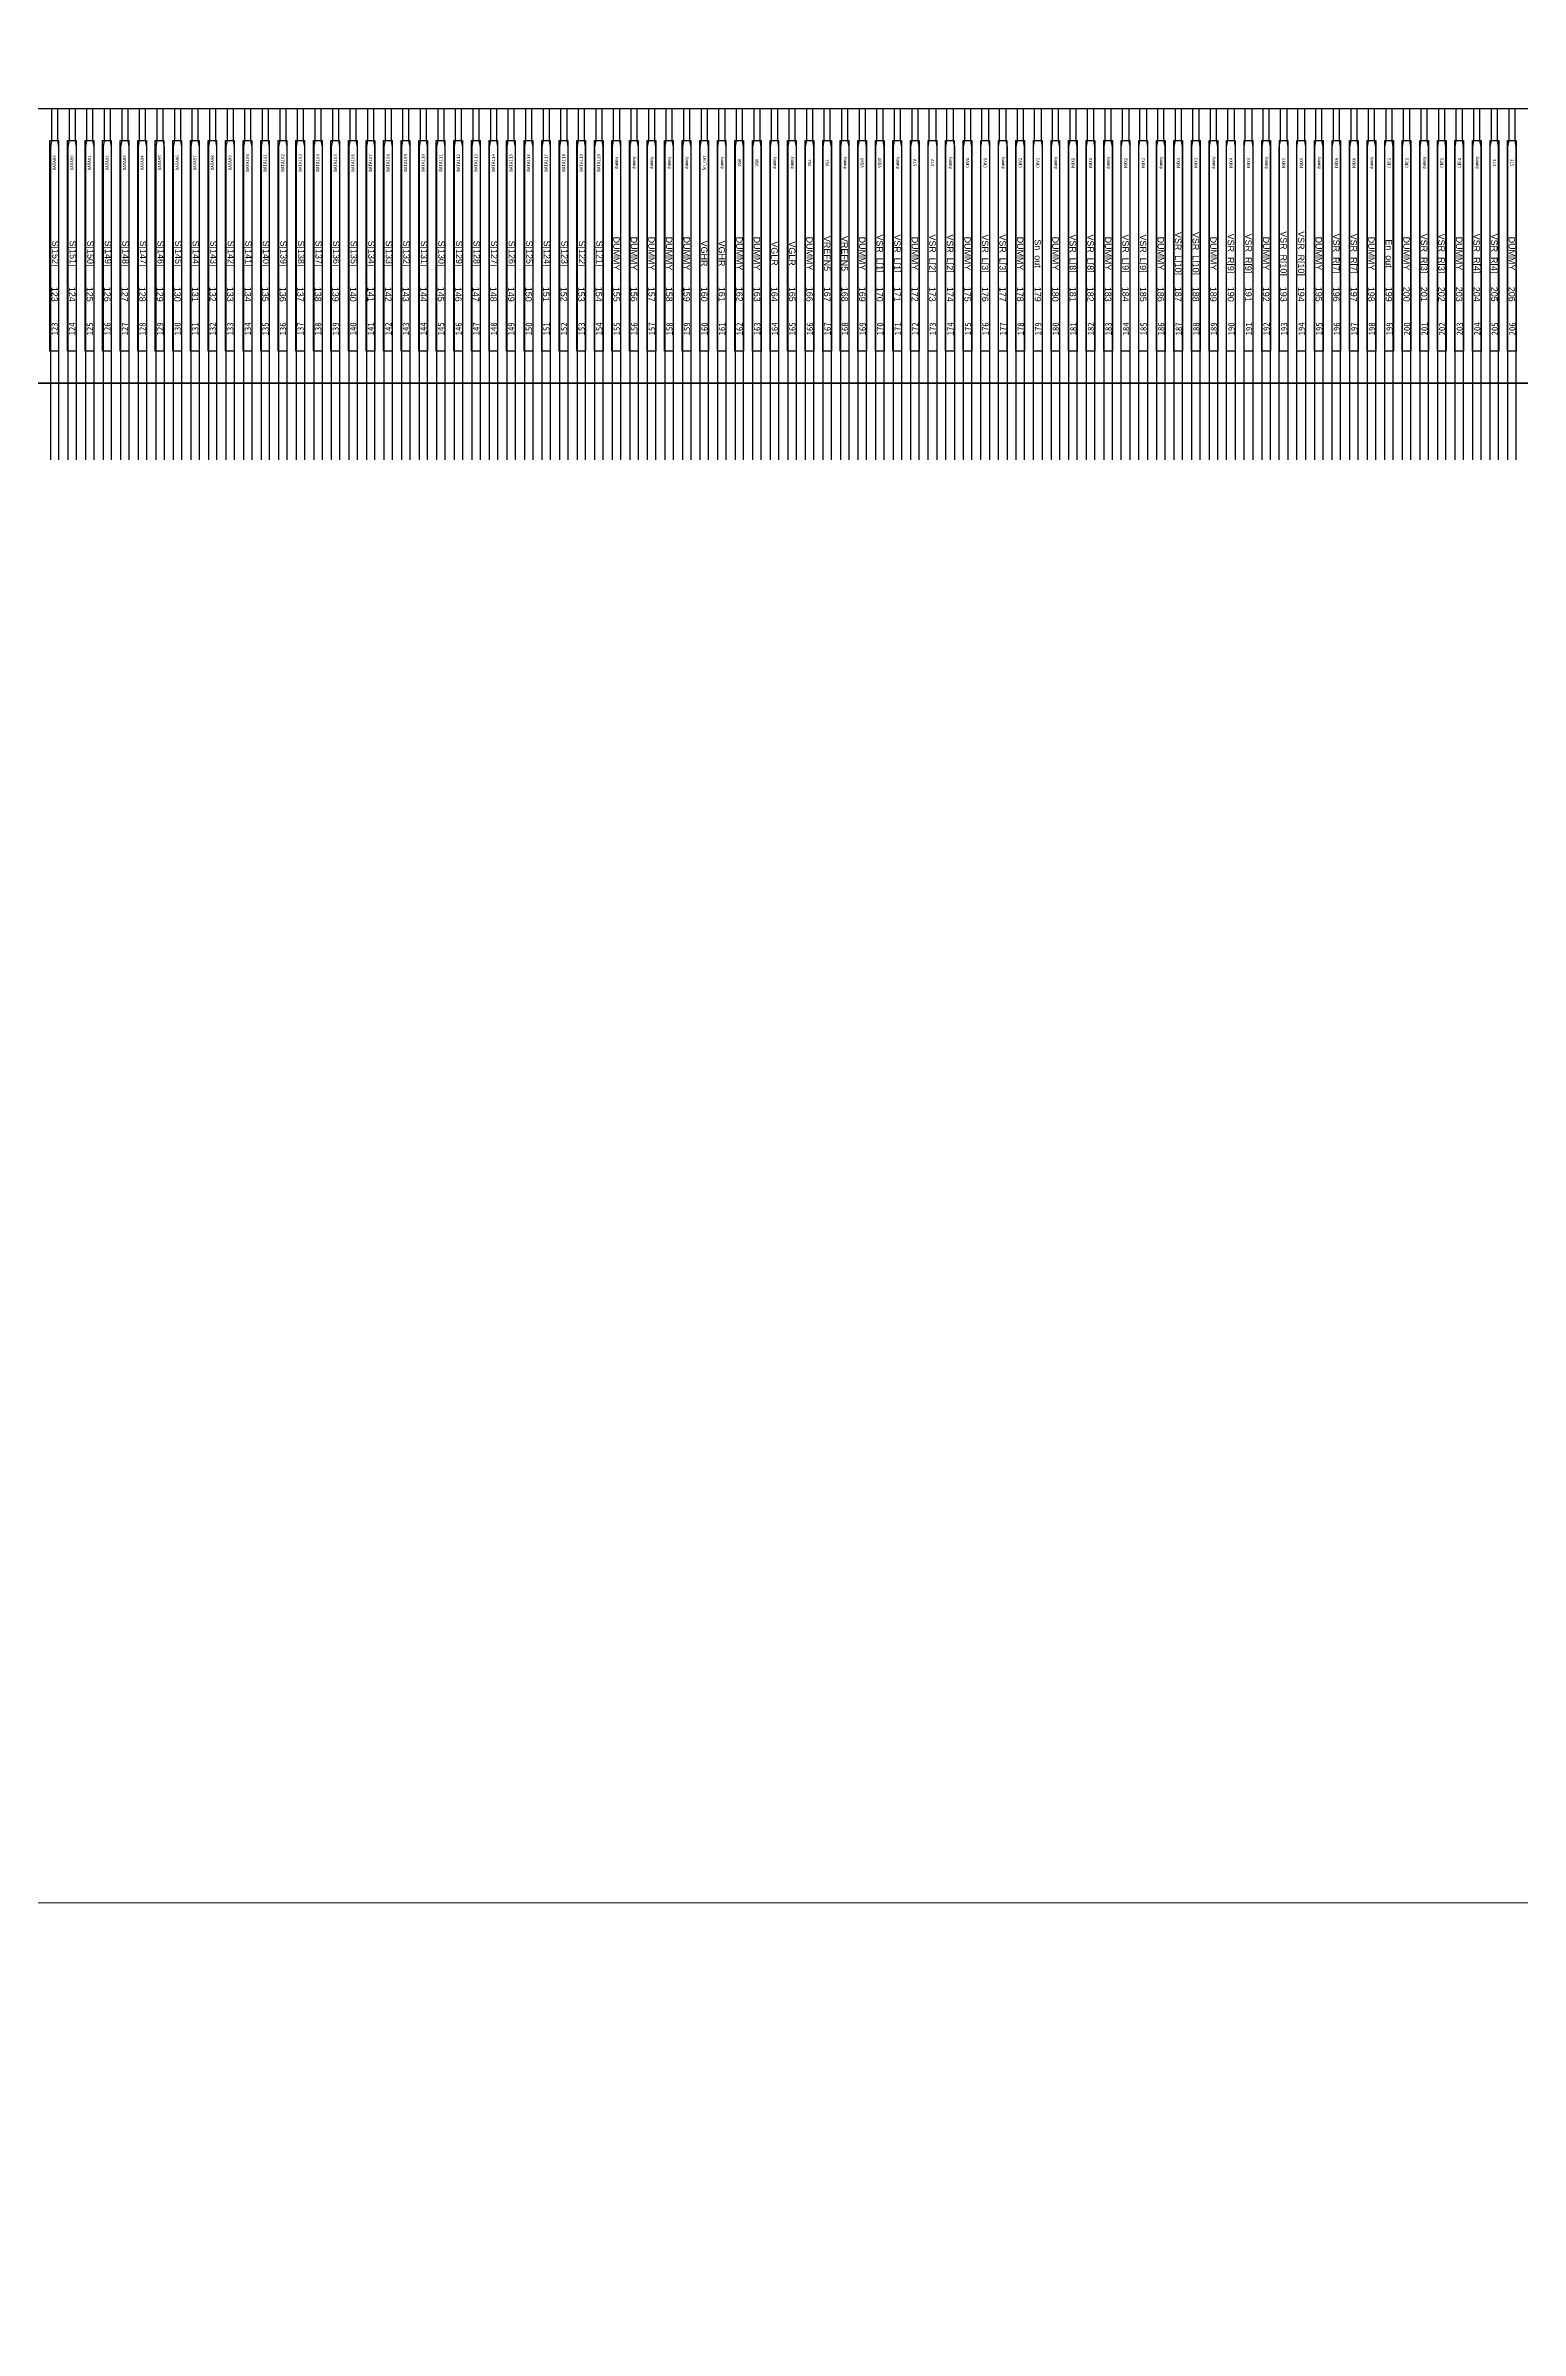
# Model space of a CAD drawing. Header units: millimetres. Extents: x 1773 to 2105, y 395 to 649.
# Drawn here: x 1840.27 to 1842.579, y 509.084 to 512.662 of the extents above; entities that cross this region are included whole.
import ezdxf
from ezdxf.enums import TextEntityAlignment as Align

# ---------------------------------------------------------------- set-up
doc = ezdxf.new("R2010")
doc.units = ezdxf.units.MM
for name, color, linetype in [('01 Copper', 3, 'Continuous'), ('06 Cutline', 4, 'Continuous'), ('13 OL no.', 190, 'Continuous'), ('14 OL name', 220, 'Continuous'), ('DST', 253, 'Continuous')]:
    doc.layers.add(name, color=color, linetype=linetype)
for name, color, linetype, lineweight in [('CG', 3, 'Continuous', 20), ('FPC.drawing', 30, 'Continuous', 100), ('P_OLED.drawing', 3, 'Continuous', 100)]:
    doc.layers.add(name, color=color, linetype=linetype, lineweight=lineweight)
doc.styles.add('MBC_Arial_Font', font='arial.ttf')

# ---------------------------------------------------------------- blocks, each defined once
blk = doc.blocks.new('et')
at = {"layer": '01 Copper'}
for points in [[(1738.6851, 489.224), (1738.6851, 489.174), (1738.6833, 489.164), (1738.6833, 488.674)], [(1738.6968, 488.674), (1738.6968, 489.164), (1738.6951, 489.174), (1738.6951, 489.224)], [(1738.7126, 489.224), (1738.7126, 489.174), (1738.7108, 489.164), (1738.7108, 488.674)], [(1738.7243, 488.674), (1738.7243, 489.164), (1738.7226, 489.174), (1738.7226, 489.224)], [(1738.74, 489.224), (1738.74, 489.174), (1738.7383, 489.164), (1738.7383, 488.674)], [(1738.7518, 488.674), (1738.7518, 489.164), (1738.75, 489.174), (1738.75, 489.224)], [(1738.7675, 489.224), (1738.7675, 489.174), (1738.7658, 489.164), (1738.7658, 488.674)], [(1738.7793, 488.674), (1738.7793, 489.164), (1738.7775, 489.174), (1738.7775, 489.224)], [(1738.795, 489.224), (1738.795, 489.174), (1738.7933, 489.164), (1738.7933, 488.674)], [(1738.8068, 488.674), (1738.8068, 489.164), (1738.805, 489.174), (1738.805, 489.224)], [(1738.8225, 489.224), (1738.8225, 489.174), (1738.8208, 489.164), (1738.8208, 488.674)], [(1738.8343, 488.674), (1738.8343, 489.164), (1738.8325, 489.174), (1738.8325, 489.224)], [(1738.85, 489.224), (1738.85, 489.174), (1738.8483, 489.164), (1738.8483, 488.674)], [(1738.8618, 488.674), (1738.8618, 489.164), (1738.86, 489.174), (1738.86, 489.224)], [(1738.8775, 489.224), (1738.8775, 489.174), (1738.8757, 489.164), (1738.8757, 488.674)], [(1738.8892, 488.674), (1738.8892, 489.164), (1738.8875, 489.174), (1738.8875, 489.224)], [(1738.905, 489.224), (1738.905, 489.174), (1738.9032, 489.164), (1738.9032, 488.674)], [(1738.9167, 488.674), (1738.9167, 489.164), (1738.915, 489.174), (1738.915, 489.224)], [(1738.9325, 489.224), (1738.9325, 489.174), (1738.9307, 489.164), (1738.9307, 488.674)], [(1738.9442, 488.674), (1738.9442, 489.164), (1738.9425, 489.174), (1738.9425, 489.224)], [(1738.96, 489.224), (1738.96, 489.174), (1738.9582, 489.164), (1738.9582, 488.674)], [(1738.9717, 488.674), (1738.9717, 489.164), (1738.97, 489.174), (1738.97, 489.224)], [(1738.9875, 489.224), (1738.9875, 489.174), (1738.9857, 489.164), (1738.9857, 488.674)], [(1738.9992, 488.674), (1738.9992, 489.164), (1738.9975, 489.174), (1738.9975, 489.224)], [(1739.0149, 489.224), (1739.0149, 489.174), (1739.0132, 489.164), (1739.0132, 488.674)], [(1739.0267, 488.674), (1739.0267, 489.164), (1739.0249, 489.174), (1739.0249, 489.224)], [(1739.0424, 489.224), (1739.0424, 489.174), (1739.0407, 489.164), (1739.0407, 488.674)], [(1739.0542, 488.674), (1739.0542, 489.164), (1739.0524, 489.174), (1739.0524, 489.224)], [(1739.0699, 489.224), (1739.0699, 489.174), (1739.0682, 489.164), (1739.0682, 488.674)], [(1739.0817, 488.674), (1739.0817, 489.164), (1739.0799, 489.174), (1739.0799, 489.224)], [(1739.0974, 489.224), (1739.0974, 489.174), (1739.0957, 489.164), (1739.0957, 488.674)], [(1739.1092, 488.674), (1739.1092, 489.164), (1739.1074, 489.174), (1739.1074, 489.224)], [(1739.1249, 489.224), (1739.1249, 489.174), (1739.1232, 489.164), (1739.1232, 488.674)], [(1739.1367, 488.674), (1739.1367, 489.164), (1739.1349, 489.174), (1739.1349, 489.224)], [(1739.1524, 489.224), (1739.1524, 489.174), (1739.1507, 489.164), (1739.1507, 488.674)], [(1739.1642, 488.674), (1739.1642, 489.164), (1739.1624, 489.174), (1739.1624, 489.224)], [(1739.1799, 489.224), (1739.1799, 489.174), (1739.1781, 489.164), (1739.1781, 488.674)], [(1739.1916, 488.674), (1739.1916, 489.164), (1739.1899, 489.174), (1739.1899, 489.224)], [(1739.2074, 489.224), (1739.2074, 489.174), (1739.2056, 489.164), (1739.2056, 488.674)], [(1739.2191, 488.674), (1739.2191, 489.164), (1739.2174, 489.174), (1739.2174, 489.224)], [(1739.2349, 489.224), (1739.2349, 489.174), (1739.2331, 489.164), (1739.2331, 488.674)], [(1739.2466, 488.674), (1739.2466, 489.164), (1739.2449, 489.174), (1739.2449, 489.224)], [(1739.2624, 489.224), (1739.2624, 489.174), (1739.2606, 489.164), (1739.2606, 488.674)], [(1739.2741, 488.674), (1739.2741, 489.164), (1739.2724, 489.174), (1739.2724, 489.224)], [(1739.2899, 489.224), (1739.2899, 489.174), (1739.2881, 489.164), (1739.2881, 488.674)], [(1739.3016, 488.674), (1739.3016, 489.164), (1739.2999, 489.174), (1739.2999, 489.224)], [(1739.3173, 489.224), (1739.3173, 489.174), (1739.3156, 489.164), (1739.3156, 488.674)], [(1739.3291, 488.674), (1739.3291, 489.164), (1739.3273, 489.174), (1739.3273, 489.224)], [(1739.3448, 489.224), (1739.3448, 489.174), (1739.3431, 489.164), (1739.3431, 488.674)], [(1739.3566, 488.674), (1739.3566, 489.164), (1739.3548, 489.174), (1739.3548, 489.224)], [(1739.3723, 489.224), (1739.3723, 489.174), (1739.3706, 489.164), (1739.3706, 488.674)], [(1739.3841, 488.674), (1739.3841, 489.164), (1739.3823, 489.174), (1739.3823, 489.224)], [(1739.3998, 489.224), (1739.3998, 489.174), (1739.3981, 489.164), (1739.3981, 488.674)], [(1739.4116, 488.674), (1739.4116, 489.164), (1739.4098, 489.174), (1739.4098, 489.224)], [(1739.4273, 489.224), (1739.4273, 489.174), (1739.4256, 489.164), (1739.4256, 488.674)], [(1739.4391, 488.674), (1739.4391, 489.164), (1739.4373, 489.174), (1739.4373, 489.224)], [(1739.4548, 489.224), (1739.4548, 489.174), (1739.453, 489.164), (1739.453, 488.674)], [(1739.4665, 488.674), (1739.4665, 489.164), (1739.4648, 489.174), (1739.4648, 489.224)], [(1739.4823, 489.224), (1739.4823, 489.174), (1739.4805, 489.164), (1739.4805, 488.674)], [(1739.494, 488.674), (1739.494, 489.164), (1739.4923, 489.174), (1739.4923, 489.224)], [(1739.5098, 489.224), (1739.5098, 489.174), (1739.508, 489.164), (1739.508, 488.674)], [(1739.5215, 488.674), (1739.5215, 489.164), (1739.5198, 489.174), (1739.5198, 489.224)], [(1739.5373, 489.224), (1739.5373, 489.174), (1739.5355, 489.164), (1739.5355, 488.674)], [(1739.549, 488.674), (1739.549, 489.164), (1739.5473, 489.174), (1739.5473, 489.224)], [(1739.8946, 489.224), (1739.8946, 489.174), (1739.8929, 489.164), (1739.8929, 488.674)], [(1739.9064, 488.674), (1739.9064, 489.164), (1739.9046, 489.174), (1739.9046, 489.224)], [(1739.9221, 489.224), (1739.9221, 489.174), (1739.9204, 489.164), (1739.9204, 488.674)], [(1739.9339, 488.674), (1739.9339, 489.164), (1739.9321, 489.174), (1739.9321, 489.224)], [(1739.9771, 489.224), (1739.9771, 489.174), (1739.9754, 489.164), (1739.9754, 488.674)], [(1739.9889, 488.674), (1739.9889, 489.164), (1739.9871, 489.174), (1739.9871, 489.224)], [(1740.0046, 489.224), (1740.0046, 489.174), (1740.0029, 489.164), (1740.0029, 488.674)], [(1740.0164, 488.674), (1740.0164, 489.164), (1740.0146, 489.174), (1740.0146, 489.224)], [(1740.0578, 488.674), (1740.0578, 489.164), (1740.0596, 489.174), (1740.0596, 489.224)], [(1740.0696, 489.224), (1740.0696, 489.174), (1740.0713, 489.164), (1740.0713, 488.674)], [(1740.0853, 488.674), (1740.0853, 489.164), (1740.0871, 489.174), (1740.0871, 489.224)], [(1740.0971, 489.224), (1740.0971, 489.174), (1740.0988, 489.164), (1740.0988, 488.674)], [(1740.1403, 488.674), (1740.1403, 489.164), (1740.1421, 489.174), (1740.1421, 489.224)], [(1740.1521, 489.224), (1740.1521, 489.174), (1740.1538, 489.164), (1740.1538, 488.674)], [(1740.1678, 488.674), (1740.1678, 489.164), (1740.1695, 489.174), (1740.1695, 489.224)], [(1740.1795, 489.224), (1740.1795, 489.174), (1740.1813, 489.164), (1740.1813, 488.674)], [(1740.2795, 489.224), (1740.2795, 489.174), (1740.2778, 489.164), (1740.2778, 488.674)], [(1740.2913, 488.674), (1740.2913, 489.164), (1740.2895, 489.174), (1740.2895, 489.224)], [(1740.307, 489.224), (1740.307, 489.174), (1740.3052, 489.164), (1740.3052, 488.674)], [(1740.3187, 488.674), (1740.3187, 489.164), (1740.317, 489.174), (1740.317, 489.224)], [(1740.3602, 488.674), (1740.3602, 489.164), (1740.362, 489.174), (1740.362, 489.224)], [(1740.372, 489.224), (1740.372, 489.174), (1740.3737, 489.164), (1740.3737, 488.674)], [(1740.3877, 488.674), (1740.3877, 489.164), (1740.3895, 489.174), (1740.3895, 489.224)], [(1740.3995, 489.224), (1740.3995, 489.174), (1740.4012, 489.164), (1740.4012, 488.674)], [(1740.4444, 489.224), (1740.4444, 489.174), (1740.4427, 489.164), (1740.4427, 488.674)], [(1740.4562, 488.674), (1740.4562, 489.164), (1740.4544, 489.174), (1740.4544, 489.224)], [(1740.4719, 489.224), (1740.4719, 489.174), (1740.4702, 489.164), (1740.4702, 488.674)], [(1740.4837, 488.674), (1740.4837, 489.164), (1740.4819, 489.174), (1740.4819, 489.224)], [(1740.5252, 488.674), (1740.5252, 489.164), (1740.5269, 489.174), (1740.5269, 489.224)], [(1740.5369, 489.224), (1740.5369, 489.174), (1740.5387, 489.164), (1740.5387, 488.674)], [(1740.5527, 488.674), (1740.5527, 489.164), (1740.5544, 489.174), (1740.5544, 489.224)], [(1740.5644, 489.224), (1740.5644, 489.174), (1740.5662, 489.164), (1740.5662, 488.674)], [(1740.6076, 488.674), (1740.6076, 489.164), (1740.6094, 489.174), (1740.6094, 489.224)], [(1740.6194, 489.224), (1740.6194, 489.174), (1740.6211, 489.164), (1740.6211, 488.674)], [(1740.6351, 488.674), (1740.6351, 489.164), (1740.6369, 489.174), (1740.6369, 489.224)], [(1740.6469, 489.224), (1740.6469, 489.174), (1740.6486, 489.164), (1740.6486, 488.674)], [(1740.6919, 489.224), (1740.6919, 489.174), (1740.6901, 489.164), (1740.6901, 488.674)], [(1740.7036, 488.674), (1740.7036, 489.164), (1740.7019, 489.174), (1740.7019, 489.224)], [(1740.7194, 489.224), (1740.7194, 489.174), (1740.7176, 489.164), (1740.7176, 488.674)], [(1740.7311, 488.674), (1740.7311, 489.164), (1740.7294, 489.174), (1740.7294, 489.224)], [(1740.8293, 489.224), (1740.8293, 489.174), (1740.8276, 489.164), (1740.8276, 488.674)], [(1740.8411, 488.674), (1740.8411, 489.164), (1740.8393, 489.174), (1740.8393, 489.224)], [(1740.8568, 489.224), (1740.8568, 489.174), (1740.8551, 489.164), (1740.8551, 488.674)], [(1740.8686, 488.674), (1740.8686, 489.164), (1740.8668, 489.174), (1740.8668, 489.224)], [(1740.9118, 489.224), (1740.9118, 489.174), (1740.91, 489.164), (1740.91, 488.674)], [(1740.9235, 488.674), (1740.9235, 489.164), (1740.9218, 489.174), (1740.9218, 489.224)], [(1740.9393, 489.224), (1740.9393, 489.174), (1740.9375, 489.164), (1740.9375, 488.674)], [(1740.951, 488.674), (1740.951, 489.164), (1740.9493, 489.174), (1740.9493, 489.224)]]:
    blk.add_lwpolyline(points, dxfattribs=at)
at = {"layer": '01 Copper', "color": 1}
for points in [[(1739.5648, 489.224), (1739.5648, 489.174), (1739.563, 489.164), (1739.563, 488.674)], [(1739.5765, 488.674), (1739.5765, 489.164), (1739.5748, 489.174), (1739.5748, 489.224)], [(1739.5922, 489.224), (1739.5922, 489.174), (1739.5905, 489.164), (1739.5905, 488.674)], [(1739.604, 488.674), (1739.604, 489.164), (1739.6022, 489.174), (1739.6022, 489.224)], [(1739.6197, 489.224), (1739.6197, 489.174), (1739.618, 489.164), (1739.618, 488.674)], [(1739.6315, 488.674), (1739.6315, 489.164), (1739.6297, 489.174), (1739.6297, 489.224)], [(1739.6472, 489.224), (1739.6472, 489.174), (1739.6455, 489.164), (1739.6455, 488.674)], [(1739.659, 488.674), (1739.659, 489.164), (1739.6572, 489.174), (1739.6572, 489.224)], [(1739.6747, 489.224), (1739.6747, 489.174), (1739.673, 489.164), (1739.673, 488.674)], [(1739.6865, 488.674), (1739.6865, 489.164), (1739.6847, 489.174), (1739.6847, 489.224)], [(1739.7572, 489.224), (1739.7572, 489.174), (1739.7554, 489.164), (1739.7554, 488.674)], [(1739.7689, 488.674), (1739.7689, 489.164), (1739.7672, 489.174), (1739.7672, 489.224)], [(1739.7847, 489.224), (1739.7847, 489.174), (1739.7829, 489.164), (1739.7829, 488.674)], [(1739.7964, 488.674), (1739.7964, 489.164), (1739.7947, 489.174), (1739.7947, 489.224)], [(1739.8672, 489.224), (1739.8672, 489.174), (1739.8654, 489.164), (1739.8654, 488.674)], [(1739.8789, 488.674), (1739.8789, 489.164), (1739.8772, 489.174), (1739.8772, 489.224)], [(1739.9496, 489.224), (1739.9496, 489.174), (1739.9479, 489.164), (1739.9479, 488.674)], [(1739.9614, 488.674), (1739.9614, 489.164), (1739.9596, 489.174), (1739.9596, 489.224)], [(1740.0321, 489.224), (1740.0321, 489.174), (1740.0303, 489.164), (1740.0303, 488.674)], [(1740.0438, 488.674), (1740.0438, 489.164), (1740.0421, 489.174), (1740.0421, 489.224)], [(1740.1146, 489.224), (1740.1146, 489.174), (1740.1128, 489.164), (1740.1128, 488.674)], [(1740.1263, 488.674), (1740.1263, 489.164), (1740.1246, 489.174), (1740.1246, 489.224)], [(1740.197, 489.224), (1740.197, 489.174), (1740.1953, 489.164), (1740.1953, 488.674)], [(1740.2088, 488.674), (1740.2088, 489.164), (1740.207, 489.174), (1740.207, 489.224)], [(1740.252, 489.224), (1740.252, 489.174), (1740.2503, 489.164), (1740.2503, 488.674)], [(1740.2638, 488.674), (1740.2638, 489.164), (1740.262, 489.174), (1740.262, 489.224)], [(1740.3345, 489.224), (1740.3345, 489.174), (1740.3327, 489.164), (1740.3327, 488.674)], [(1740.3462, 488.674), (1740.3462, 489.164), (1740.3445, 489.174), (1740.3445, 489.224)], [(1740.417, 489.224), (1740.417, 489.174), (1740.4152, 489.164), (1740.4152, 488.674)], [(1740.4287, 488.674), (1740.4287, 489.164), (1740.427, 489.174), (1740.427, 489.224)], [(1740.4994, 489.224), (1740.4994, 489.174), (1740.4977, 489.164), (1740.4977, 488.674)], [(1740.5112, 488.674), (1740.5112, 489.164), (1740.5094, 489.174), (1740.5094, 489.224)], [(1740.5819, 489.224), (1740.5819, 489.174), (1740.5802, 489.164), (1740.5802, 488.674)], [(1740.5937, 488.674), (1740.5937, 489.164), (1740.5919, 489.174), (1740.5919, 489.224)], [(1740.6644, 489.224), (1740.6644, 489.174), (1740.6626, 489.164), (1740.6626, 488.674)], [(1740.6761, 488.674), (1740.6761, 489.164), (1740.6744, 489.174), (1740.6744, 489.224)], [(1740.7468, 489.224), (1740.7468, 489.174), (1740.7451, 489.164), (1740.7451, 488.674)], [(1740.7586, 488.674), (1740.7586, 489.164), (1740.7568, 489.174), (1740.7568, 489.224)], [(1740.8018, 489.224), (1740.8018, 489.174), (1740.8001, 489.164), (1740.8001, 488.674)], [(1740.8136, 488.674), (1740.8136, 489.164), (1740.8118, 489.174), (1740.8118, 489.224)], [(1740.8843, 489.224), (1740.8843, 489.174), (1740.8825, 489.164), (1740.8825, 488.674)], [(1740.896, 488.674), (1740.896, 489.164), (1740.8943, 489.174), (1740.8943, 489.224)], [(1740.9668, 489.224), (1740.9668, 489.174), (1740.965, 489.164), (1740.965, 488.674)], [(1740.9785, 488.674), (1740.9785, 489.164), (1740.9768, 489.174), (1740.9768, 489.224)]]:
    blk.add_lwpolyline(points, dxfattribs=at)
at = {"layer": '01 Copper', "color": 2}
for points in [[(1739.7022, 489.224), (1739.7022, 489.174), (1739.7005, 489.164), (1739.7005, 488.674)], [(1739.714, 488.674), (1739.714, 489.164), (1739.7122, 489.174), (1739.7122, 489.224)], [(1739.7297, 489.224), (1739.7297, 489.174), (1739.7279, 489.164), (1739.7279, 488.674)], [(1739.7414, 488.674), (1739.7414, 489.164), (1739.7397, 489.174), (1739.7397, 489.224)], [(1739.8122, 489.224), (1739.8122, 489.174), (1739.8104, 489.164), (1739.8104, 488.674)], [(1739.8239, 488.674), (1739.8239, 489.164), (1739.8222, 489.174), (1739.8222, 489.224)], [(1739.8397, 489.224), (1739.8397, 489.174), (1739.8379, 489.164), (1739.8379, 488.674)], [(1739.8514, 488.674), (1739.8514, 489.164), (1739.8497, 489.174), (1739.8497, 489.224)], [(1740.2228, 488.674), (1740.2228, 489.164), (1740.2245, 489.174), (1740.2245, 489.224)], [(1740.2345, 489.224), (1740.2345, 489.174), (1740.2363, 489.164), (1740.2363, 488.674)], [(1740.7743, 489.224), (1740.7743, 489.174), (1740.7726, 489.164), (1740.7726, 488.674)], [(1740.7861, 488.674), (1740.7861, 489.164), (1740.7843, 489.174), (1740.7843, 489.224)]]:
    blk.add_lwpolyline(points, dxfattribs=at)
at = {"layer": '06 Cutline', "color": 4, "linetype": 'Continuous'}
blk.add_lwpolyline([(1733.1473, 485.7449), (1734.608, 487.2056, 0.198912), (1734.7544, 487.5591), (1734.7544, 488.3496), (1734.7459, 488.4058), (1734.7217, 488.4544), (1734.6827, 488.4949), (1734.6294, 488.5243), (1734.596, 488.5403), (1734.5673, 488.561), (1734.5436, 488.586), (1734.5218, 488.6233), (1734.5088, 488.6636), (1734.5044, 488.7069), (1734.5044, 489.024), (1734.5151, 489.0884), (1734.5436, 489.1429), (1734.5869, 489.1858), (1734.6411, 489.2137), (1734.7044, 489.224), (1746.3044, 489.224)], format="xyb", dxfattribs=at)
at = {"layer": '13 OL no.', "style": 'MBC_Arial_Font'}
for s, p in [('123', (1738.6901, 488.9332)), ('124', (1738.7176, 488.9332)), ('125', (1738.745, 488.9332)), ('126', (1738.7725, 488.9332)), ('127', (1738.8, 488.9332)), ('128', (1738.8275, 488.9332)), ('129', (1738.855, 488.9332)), ('130', (1738.8825, 488.9332)), ('131', (1738.91, 488.9332)), ('132', (1738.9375, 488.9332)), ('133', (1738.965, 488.9332)), ('134', (1738.9925, 488.9332)), ('135', (1739.0199, 488.9332)), ('136', (1739.0474, 488.9332)), ('137', (1739.0749, 488.9332)), ('138', (1739.1024, 488.9332)), ('139', (1739.1299, 488.9332)), ('140', (1739.1574, 488.9332)), ('141', (1739.1849, 488.9332)), ('142', (1739.2124, 488.9332)), ('143', (1739.2399, 488.9332)), ('144', (1739.2674, 488.9332)), ('145', (1739.2949, 488.9332)), ('146', (1739.3223, 488.9332)), ('147', (1739.3498, 488.9332)), ('148', (1739.3773, 488.9332)), ('149', (1739.4048, 488.9332)), ('150', (1739.4323, 488.9332)), ('151', (1739.4598, 488.9332)), ('152', (1739.4873, 488.9332)), ('153', (1739.5148, 488.9332)), ('154', (1739.5423, 488.9332)), ('155', (1739.5698, 488.9332)), ('156', (1739.5972, 488.9332)), ('157', (1739.6247, 488.9332)), ('158', (1739.6522, 488.9332)), ('159', (1739.6797, 488.9332)), ('160', (1739.7072, 488.9332)), ('161', (1739.7347, 488.9332)), ('162', (1739.7622, 488.9332)), ('163', (1739.7897, 488.9332)), ('164', (1739.8172, 488.9332)), ('165', (1739.8447, 488.9332)), ('166', (1739.8722, 488.9332)), ('167', (1739.8996, 488.9332)), ('168', (1739.9271, 488.9332)), ('169', (1739.9546, 488.9332)), ('170', (1739.9821, 488.9332)), ('171', (1740.0096, 488.9332)), ('172', (1740.0371, 488.9332)), ('173', (1740.0646, 488.9332)), ('174', (1740.0921, 488.9332)), ('175', (1740.1196, 488.9332)), ('176', (1740.1471, 488.9332)), ('177', (1740.1745, 488.9332)), ('178', (1740.202, 488.9332)), ('179', (1740.2295, 488.9332)), ('180', (1740.257, 488.9332)), ('181', (1740.2845, 488.9332)), ('182', (1740.312, 488.9332)), ('183', (1740.3395, 488.9332)), ('184', (1740.367, 488.9332)), ('185', (1740.3945, 488.9332)), ('186', (1740.422, 488.9332)), ('187', (1740.4494, 488.9332)), ('188', (1740.4769, 488.9332)), ('189', (1740.5044, 488.9332)), ('190', (1740.5319, 488.9332)), ('191', (1740.5594, 488.9332)), ('192', (1740.5869, 488.9332)), ('193', (1740.6144, 488.9332)), ('194', (1740.6419, 488.9332)), ('195', (1740.6694, 488.9332)), ('196', (1740.6969, 488.9332)), ('197', (1740.7244, 488.9332)), ('198', (1740.7518, 488.9332)), ('199', (1740.7793, 488.9332)), ('200', (1740.8068, 488.9332)), ('201', (1740.8343, 488.9332)), ('202', (1740.8618, 488.9332)), ('203', (1740.8893, 488.9332)), ('204', (1740.9168, 488.9332)), ('205', (1740.9443, 488.9332)), ('206', (1740.9718, 488.9332))]:
    blk.add_text(s, height=0.01, rotation=270, dxfattribs=at).set_placement(p, align=Align.MIDDLE_CENTER)
at = {"layer": '14 OL name', "style": 'MBC_Arial_Font'}
for s, p in [('DUMMY', (1739.5698, 488.997)), ('DUMMY', (1739.5972, 488.997)), ('DUMMY', (1739.6247, 488.997)), ('DUMMY', (1739.6522, 488.997)), ('DUMMY', (1739.6797, 488.997)), ('DUMMY', (1739.7622, 488.997)), ('DUMMY', (1739.7897, 488.997)), ('DUMMY', (1739.8722, 488.997)), ('VREFN5', (1739.8996, 488.997)), ('VREFN5', (1739.9271, 488.997)), ('DUMMY', (1739.9546, 488.997)), ('VSR_L[1]', (1739.9821, 488.997)), ('VSR_L[1]', (1740.0096, 488.997)), ('DUMMY', (1740.0371, 488.997)), ('VSR_L[2]', (1740.0646, 488.997)), ('VSR_L[2]', (1740.0921, 488.997)), ('DUMMY', (1740.1196, 488.997)), ('VSR_L[3]', (1740.1471, 488.997)), ('VSR_L[3]', (1740.1745, 488.997)), ('DUMMY', (1740.202, 488.997)), ('Sn_out', (1740.2295, 488.997)), ('DUMMY', (1740.257, 488.997)), ('VSR_L[8]', (1740.2845, 488.997)), ('VSR_L[8]', (1740.312, 488.997)), ('DUMMY', (1740.3395, 488.997)), ('VSR_L[9]', (1740.367, 488.997)), ('VSR_L[9]', (1740.3945, 488.997)), ('DUMMY', (1740.422, 488.997)), ('VSR_L[10]', (1740.4494, 488.997)), ('VSR_L[10]', (1740.4769, 488.997)), ('DUMMY', (1740.5044, 488.997)), ('VSR_R[9]', (1740.5319, 488.997)), ('VSR_R[9]', (1740.5594, 488.997)), ('DUMMY', (1740.5869, 488.997)), ('VSR_R[10]', (1740.6144, 488.997)), ('VSR_R[10]', (1740.6419, 488.997)), ('DUMMY', (1740.6694, 488.997)), ('VSR_R[7]', (1740.6969, 488.997)), ('VSR_R[7]', (1740.7244, 488.997)), ('DUMMY', (1740.7518, 488.997)), ('DUMMY', (1740.8068, 488.997)), ('VSR_R[3]', (1740.8343, 488.997)), ('VSR_R[3]', (1740.8618, 488.997)), ('DUMMY', (1740.8893, 488.997)), ('VSR_R[4]', (1740.9168, 488.997)), ('VSR_R[4]', (1740.9443, 488.997)), ('DUMMY', (1740.9718, 488.997)), ('S[152]', (1738.6912, 488.997)), ('S[151]', (1738.7186, 488.997)), ('S[150]', (1738.7461, 488.997)), ('S[149]', (1738.7736, 488.997)), ('S[148]', (1738.8011, 488.997)), ('S[147]', (1738.8286, 488.997)), ('S[146]', (1738.8561, 488.997)), ('S[145]', (1738.8836, 488.997)), ('S[144]', (1738.9111, 488.997)), ('S[143]', (1738.9386, 488.997)), ('S[142]', (1738.9661, 488.997)), ('S[141]', (1738.9936, 488.997)), ('S[140]', (1739.021, 488.997)), ('S[139]', (1739.0485, 488.997)), ('S[138]', (1739.076, 488.997)), ('S[137]', (1739.1035, 488.997)), ('S[136]', (1739.131, 488.997)), ('S[135]', (1739.1585, 488.997)), ('S[134]', (1739.186, 488.997)), ('S[133]', (1739.2135, 488.997)), ('S[132]', (1739.241, 488.997)), ('S[131]', (1739.2685, 488.997)), ('S[130]', (1739.2959, 488.997)), ('S[129]', (1739.3234, 488.997)), ('S[128]', (1739.3509, 488.997)), ('S[127]', (1739.3784, 488.997)), ('S[126]', (1739.4059, 488.997)), ('S[125]', (1739.4334, 488.997)), ('S[124]', (1739.4609, 488.997)), ('S[123]', (1739.4884, 488.997)), ('S[122]', (1739.5159, 488.997)), ('S[121]', (1739.5434, 488.997)), ('VGHR', (1739.7072, 488.997)), ('VGHR', (1739.7347, 488.997)), ('VGLR', (1739.8172, 488.997)), ('VGLR', (1739.8447, 488.997)), ('En_out', (1740.7793, 488.997))]:
    blk.add_text(s, height=0.01, rotation=270, dxfattribs=at).set_placement(p, align=Align.MIDDLE_CENTER)

msp = doc.modelspace()

# ---------------------------------------------------------------- linework, layer by layer
at = {"color": 6}
for p, q in [((1840.277, 512.1831), (1840.277, 512.5131)), ((1840.277, 512.5131), (1840.2905, 512.5131)), ((1840.2905, 512.5131), (1840.2905, 512.1831)), ((1840.3045, 512.1831), (1840.3045, 512.5131)), ((1840.3045, 512.5131), (1840.318, 512.5131)), ((1840.318, 512.5131), (1840.318, 512.1831)), ((1840.332, 512.1831), (1840.332, 512.5131)), ((1840.332, 512.5131), (1840.3455, 512.5131)), ((1840.3455, 512.5131), (1840.3455, 512.1831)), ((1840.3595, 512.1831), (1840.3595, 512.5131)), ((1840.3595, 512.5131), (1840.373, 512.5131)), ((1840.373, 512.5131), (1840.373, 512.1831)), ((1840.387, 512.1831), (1840.387, 512.5131)), ((1840.387, 512.5131), (1840.4005, 512.5131)), ((1840.4005, 512.5131), (1840.4005, 512.1831)), ((1840.4145, 512.1831), (1840.4145, 512.5131)), ((1840.4145, 512.5131), (1840.428, 512.5131)), ((1840.428, 512.5131), (1840.428, 512.1831)), ((1840.442, 512.1831), (1840.442, 512.5131)), ((1840.442, 512.5131), (1840.4555, 512.5131)), ((1840.4555, 512.5131), (1840.4555, 512.1831)), ((1840.4695, 512.1831), (1840.4695, 512.5131)), ((1840.4695, 512.5131), (1840.483, 512.5131)), ((1840.483, 512.5131), (1840.483, 512.1831)), ((1840.497, 512.1831), (1840.497, 512.5131)), ((1840.497, 512.5131), (1840.5105, 512.5131)), ((1840.5105, 512.5131), (1840.5105, 512.1831)), ((1840.5245, 512.1831), (1840.5245, 512.5131)), ((1840.5245, 512.5131), (1840.538, 512.5131)), ((1840.538, 512.5131), (1840.538, 512.1831)), ((1840.552, 512.1831), (1840.552, 512.5131)), ((1840.552, 512.5131), (1840.5655, 512.5131)), ((1840.5655, 512.5131), (1840.5655, 512.1831)), ((1840.5795, 512.1831), (1840.5795, 512.5131)), ((1840.5795, 512.5131), (1840.593, 512.5131)), ((1840.593, 512.5131), (1840.593, 512.1831)), ((1840.607, 512.1831), (1840.607, 512.5131)), ((1840.607, 512.5131), (1840.6205, 512.5131)), ((1840.6205, 512.5131), (1840.6205, 512.1831)), ((1840.6345, 512.1831), (1840.6345, 512.5131)), ((1840.6345, 512.5131), (1840.648, 512.5131)), ((1840.648, 512.5131), (1840.648, 512.1831)), ((1840.662, 512.1831), (1840.662, 512.5131)), ((1840.662, 512.5131), (1840.6755, 512.5131)), ((1840.6755, 512.5131), (1840.6755, 512.1831)), ((1840.6895, 512.1831), (1840.6895, 512.5131)), ((1840.6895, 512.5131), (1840.703, 512.5131)), ((1840.703, 512.5131), (1840.703, 512.1831)), ((1840.717, 512.1831), (1840.717, 512.5131)), ((1840.717, 512.5131), (1840.7305, 512.5131)), ((1840.7305, 512.5131), (1840.7305, 512.1831)), ((1840.7445, 512.1831), (1840.7445, 512.5131)), ((1840.7445, 512.5131), (1840.758, 512.5131)), ((1840.758, 512.5131), (1840.758, 512.1831)), ((1840.772, 512.1831), (1840.772, 512.5131)), ((1840.772, 512.5131), (1840.7855, 512.5131)), ((1840.7855, 512.5131), (1840.7855, 512.1831)), ((1840.7995, 512.1831), (1840.7995, 512.5131)), ((1840.7995, 512.5131), (1840.813, 512.5131)), ((1840.813, 512.5131), (1840.813, 512.1831)), ((1840.827, 512.1831), (1840.827, 512.5131)), ((1840.827, 512.5131), (1840.8405, 512.5131)), ((1840.8405, 512.5131), (1840.8405, 512.1831)), ((1840.8545, 512.1831), (1840.8545, 512.5131)), ((1840.8545, 512.5131), (1840.868, 512.5131)), ((1840.868, 512.5131), (1840.868, 512.1831)), ((1840.882, 512.1831), (1840.882, 512.5131)), ((1840.882, 512.5131), (1840.8955, 512.5131)), ((1840.8955, 512.5131), (1840.8955, 512.1831)), ((1840.9095, 512.1831), (1840.9095, 512.5131)), ((1840.9095, 512.5131), (1840.923, 512.5131)), ((1840.923, 512.5131), (1840.923, 512.1831)), ((1840.937, 512.1831), (1840.937, 512.5131)), ((1840.937, 512.5131), (1840.9505, 512.5131)), ((1840.9505, 512.5131), (1840.9505, 512.1831)), ((1840.9645, 512.1831), (1840.9645, 512.5131)), ((1840.9645, 512.5131), (1840.978, 512.5131)), ((1840.978, 512.5131), (1840.978, 512.1831)), ((1840.992, 512.1831), (1840.992, 512.5131)), ((1840.992, 512.5131), (1841.0055, 512.5131)), ((1841.0055, 512.5131), (1841.0055, 512.1831)), ((1841.0195, 512.1831), (1841.0195, 512.5131)), ((1841.0195, 512.5131), (1841.033, 512.5131)), ((1841.033, 512.5131), (1841.033, 512.1831)), ((1841.047, 512.1831), (1841.047, 512.5131)), ((1841.047, 512.5131), (1841.0605, 512.5131)), ((1841.0605, 512.5131), (1841.0605, 512.1831)), ((1841.0745, 512.1831), (1841.0745, 512.5131)), ((1841.0745, 512.5131), (1841.088, 512.5131)), ((1841.088, 512.5131), (1841.088, 512.1831)), ((1841.102, 512.1831), (1841.102, 512.5131)), ((1841.102, 512.5131), (1841.1155, 512.5131)), ((1841.1155, 512.5131), (1841.1155, 512.1831)), ((1841.1295, 512.1831), (1841.1295, 512.5131)), ((1841.1295, 512.5131), (1841.143, 512.5131)), ((1841.143, 512.5131), (1841.143, 512.1831)), ((1841.157, 512.1831), (1841.157, 512.5131)), ((1841.157, 512.5131), (1841.1705, 512.5131)), ((1841.1705, 512.5131), (1841.1705, 512.1831)), ((1841.1845, 512.1831), (1841.1845, 512.5131)), ((1841.1845, 512.5131), (1841.198, 512.5131)), ((1841.198, 512.5131), (1841.198, 512.1831)), ((1841.212, 512.1831), (1841.212, 512.5131)), ((1841.212, 512.5131), (1841.2255, 512.5131)), ((1841.2255, 512.5131), (1841.2255, 512.1831)), ((1841.2395, 512.1831), (1841.2395, 512.5131)), ((1841.2395, 512.5131), (1841.253, 512.5131)), ((1841.253, 512.5131), (1841.253, 512.1831)), ((1841.267, 512.1831), (1841.267, 512.5131)), ((1841.267, 512.5131), (1841.2805, 512.5131)), ((1841.2805, 512.5131), (1841.2805, 512.1831)), ((1841.2945, 512.1831), (1841.2945, 512.5131)), ((1841.2945, 512.5131), (1841.308, 512.5131)), ((1841.308, 512.5131), (1841.308, 512.1831)), ((1841.322, 512.1831), (1841.322, 512.5131)), ((1841.322, 512.5131), (1841.3355, 512.5131)), ((1841.3355, 512.5131), (1841.3355, 512.1831)), ((1841.3495, 512.1831), (1841.3495, 512.5131)), ((1841.3495, 512.5131), (1841.363, 512.5131)), ((1841.363, 512.5131), (1841.363, 512.1831)), ((1841.377, 512.1831), (1841.377, 512.5131)), ((1841.377, 512.5131), (1841.3905, 512.5131)), ((1841.3905, 512.5131), (1841.3905, 512.1831)), ((1841.4045, 512.1831), (1841.4045, 512.5131)), ((1841.4045, 512.5131), (1841.418, 512.5131)), ((1841.418, 512.5131), (1841.418, 512.1831)), ((1841.432, 512.1831), (1841.432, 512.5131)), ((1841.432, 512.5131), (1841.4455, 512.5131)), ((1841.4455, 512.5131), (1841.4455, 512.1831)), ((1841.4595, 512.1831), (1841.4595, 512.5131)), ((1841.4595, 512.5131), (1841.473, 512.5131)), ((1841.473, 512.5131), (1841.473, 512.1831)), ((1841.487, 512.1831), (1841.487, 512.5131)), ((1841.487, 512.5131), (1841.5005, 512.5131)), ((1841.5005, 512.5131), (1841.5005, 512.1831)), ((1841.5145, 512.1831), (1841.5145, 512.5131)), ((1841.5145, 512.5131), (1841.528, 512.5131)), ((1841.528, 512.5131), (1841.528, 512.1831)), ((1841.542, 512.1831), (1841.542, 512.5131)), ((1841.542, 512.5131), (1841.5555, 512.5131)), ((1841.5555, 512.5131), (1841.5555, 512.1831)), ((1841.5695, 512.1831), (1841.5695, 512.5131)), ((1841.5695, 512.5131), (1841.583, 512.5131)), ((1841.583, 512.5131), (1841.583, 512.1831)), ((1841.597, 512.1831), (1841.597, 512.5131)), ((1841.597, 512.5131), (1841.6105, 512.5131)), ((1841.6105, 512.5131), (1841.6105, 512.1831)), ((1841.6245, 512.1831), (1841.6245, 512.5131)), ((1841.6245, 512.5131), (1841.638, 512.5131)), ((1841.638, 512.5131), (1841.638, 512.1831)), ((1841.652, 512.1831), (1841.652, 512.5131)), ((1841.652, 512.5131), (1841.6655, 512.5131)), ((1841.6655, 512.5131), (1841.6655, 512.1831)), ((1841.6795, 512.1831), (1841.6795, 512.5131)), ((1841.6795, 512.5131), (1841.693, 512.5131)), ((1841.693, 512.5131), (1841.693, 512.1831)), ((1841.707, 512.1831), (1841.707, 512.5131)), ((1841.707, 512.5131), (1841.7205, 512.5131)), ((1841.7205, 512.5131), (1841.7205, 512.1831)), ((1841.7345, 512.1831), (1841.7345, 512.5131)), ((1841.7345, 512.5131), (1841.748, 512.5131)), ((1841.748, 512.5131), (1841.748, 512.1831)), ((1841.762, 512.1831), (1841.762, 512.5131)), ((1841.762, 512.5131), (1841.7755, 512.5131)), ((1841.7755, 512.5131), (1841.7755, 512.1831)), ((1841.7895, 512.1831), (1841.7895, 512.5131)), ((1841.7895, 512.5131), (1841.803, 512.5131)), ((1841.803, 512.5131), (1841.803, 512.1831)), ((1841.817, 512.1831), (1841.817, 512.5131)), ((1841.817, 512.5131), (1841.8305, 512.5131)), ((1841.8305, 512.5131), (1841.8305, 512.1831)), ((1841.8445, 512.1831), (1841.8445, 512.5131)), ((1841.8445, 512.5131), (1841.858, 512.5131)), ((1841.858, 512.5131), (1841.858, 512.1831)), ((1841.872, 512.1831), (1841.872, 512.5131)), ((1841.872, 512.5131), (1841.8855, 512.5131)), ((1841.8855, 512.5131), (1841.8855, 512.1831)), ((1841.8995, 512.1831), (1841.8995, 512.5131)), ((1841.8995, 512.5131), (1841.913, 512.5131)), ((1841.913, 512.5131), (1841.913, 512.1831)), ((1841.927, 512.1831), (1841.927, 512.5131)), ((1841.927, 512.5131), (1841.9405, 512.5131)), ((1841.9405, 512.5131), (1841.9405, 512.1831)), ((1841.9545, 512.1831), (1841.9545, 512.5131)), ((1841.9545, 512.5131), (1841.968, 512.5131)), ((1841.968, 512.5131), (1841.968, 512.1831)), ((1841.982, 512.1831), (1841.982, 512.5131)), ((1841.982, 512.5131), (1841.9955, 512.5131)), ((1841.9955, 512.5131), (1841.9955, 512.1831)), ((1842.0095, 512.1831), (1842.0095, 512.5131)), ((1842.0095, 512.5131), (1842.023, 512.5131)), ((1842.023, 512.5131), (1842.023, 512.1831)), ((1842.037, 512.1831), (1842.037, 512.5131)), ((1842.037, 512.5131), (1842.0505, 512.5131)), ((1842.0505, 512.5131), (1842.0505, 512.1831)), ((1842.0645, 512.1831), (1842.0645, 512.5131)), ((1842.0645, 512.5131), (1842.078, 512.5131)), ((1842.078, 512.5131), (1842.078, 512.1831)), ((1842.092, 512.1831), (1842.092, 512.5131)), ((1842.092, 512.5131), (1842.1055, 512.5131)), ((1842.1055, 512.5131), (1842.1055, 512.1831)), ((1842.1195, 512.1831), (1842.1195, 512.5131)), ((1842.1195, 512.5131), (1842.133, 512.5131)), ((1842.133, 512.5131), (1842.133, 512.1831)), ((1842.147, 512.1831), (1842.147, 512.5131)), ((1842.147, 512.5131), (1842.1605, 512.5131)), ((1842.1605, 512.5131), (1842.1605, 512.1831)), ((1842.1745, 512.1831), (1842.1745, 512.5131)), ((1842.1745, 512.5131), (1842.188, 512.5131)), ((1842.188, 512.5131), (1842.188, 512.1831)), ((1842.202, 512.1831), (1842.202, 512.5131)), ((1842.202, 512.5131), (1842.2155, 512.5131)), ((1842.2155, 512.5131), (1842.2155, 512.1831)), ((1842.2295, 512.1831), (1842.2295, 512.5131)), ((1842.2295, 512.5131), (1842.243, 512.5131)), ((1842.243, 512.5131), (1842.243, 512.1831)), ((1842.257, 512.1831), (1842.257, 512.5131)), ((1842.257, 512.5131), (1842.2705, 512.5131)), ((1842.2705, 512.5131), (1842.2705, 512.1831)), ((1842.2845, 512.1831), (1842.2845, 512.5131)), ((1842.2845, 512.5131), (1842.298, 512.5131)), ((1842.298, 512.5131), (1842.298, 512.1831)), ((1842.312, 512.1831), (1842.312, 512.5131)), ((1842.312, 512.5131), (1842.3255, 512.5131)), ((1842.3255, 512.5131), (1842.3255, 512.1831)), ((1842.3395, 512.1831), (1842.3395, 512.5131)), ((1842.3395, 512.5131), (1842.353, 512.5131)), ((1842.353, 512.5131), (1842.353, 512.1831)), ((1842.367, 512.1831), (1842.367, 512.5131)), ((1842.367, 512.5131), (1842.3805, 512.5131)), ((1842.3805, 512.5131), (1842.3805, 512.1831)), ((1842.3945, 512.1831), (1842.3945, 512.5131)), ((1842.3945, 512.5131), (1842.408, 512.5131)), ((1842.408, 512.5131), (1842.408, 512.1831)), ((1842.422, 512.1831), (1842.422, 512.5131)), ((1842.422, 512.5131), (1842.4355, 512.5131)), ((1842.4355, 512.5131), (1842.4355, 512.1831)), ((1842.4495, 512.1831), (1842.4495, 512.5131)), ((1842.4495, 512.5131), (1842.463, 512.5131)), ((1842.463, 512.5131), (1842.463, 512.1831)), ((1842.477, 512.1831), (1842.477, 512.5131)), ((1842.477, 512.5131), (1842.4905, 512.5131)), ((1842.4905, 512.5131), (1842.4905, 512.1831)), ((1842.5045, 512.1831), (1842.5045, 512.5131)), ((1842.5045, 512.5131), (1842.518, 512.5131)), ((1842.518, 512.5131), (1842.518, 512.1831)), ((1842.532, 512.1831), (1842.532, 512.5131)), ((1842.532, 512.5131), (1842.5455, 512.5131)), ((1842.5455, 512.5131), (1842.5455, 512.1831)), ((1842.5595, 512.1831), (1842.5595, 512.5131)), ((1842.5595, 512.5131), (1842.573, 512.5131)), ((1842.573, 512.5131), (1842.573, 512.1831)), ((1840.2905, 512.1831), (1840.277, 512.1831)), ((1840.318, 512.1831), (1840.3045, 512.1831)), ((1840.3455, 512.1831), (1840.332, 512.1831)), ((1840.373, 512.1831), (1840.3595, 512.1831)), ((1840.4005, 512.1831), (1840.387, 512.1831)), ((1840.428, 512.1831), (1840.4145, 512.1831)), ((1840.4555, 512.1831), (1840.442, 512.1831)), ((1840.483, 512.1831), (1840.4695, 512.1831)), ((1840.5105, 512.1831), (1840.497, 512.1831)), ((1840.538, 512.1831), (1840.5245, 512.1831)), ((1840.5655, 512.1831), (1840.552, 512.1831)), ((1840.593, 512.1831), (1840.5795, 512.1831)), ((1840.6205, 512.1831), (1840.607, 512.1831)), ((1840.648, 512.1831), (1840.6345, 512.1831)), ((1840.6755, 512.1831), (1840.662, 512.1831)), ((1840.703, 512.1831), (1840.6895, 512.1831)), ((1840.7305, 512.1831), (1840.717, 512.1831)), ((1840.758, 512.1831), (1840.7445, 512.1831)), ((1840.7855, 512.1831), (1840.772, 512.1831)), ((1840.813, 512.1831), (1840.7995, 512.1831)), ((1840.8405, 512.1831), (1840.827, 512.1831)), ((1840.868, 512.1831), (1840.8545, 512.1831)), ((1840.8955, 512.1831), (1840.882, 512.1831)), ((1840.923, 512.1831), (1840.9095, 512.1831)), ((1840.9505, 512.1831), (1840.937, 512.1831)), ((1840.978, 512.1831), (1840.9645, 512.1831)), ((1841.0055, 512.1831), (1840.992, 512.1831)), ((1841.033, 512.1831), (1841.0195, 512.1831)), ((1841.0605, 512.1831), (1841.047, 512.1831)), ((1841.088, 512.1831), (1841.0745, 512.1831)), ((1841.1155, 512.1831), (1841.102, 512.1831)), ((1841.143, 512.1831), (1841.1295, 512.1831)), ((1841.1705, 512.1831), (1841.157, 512.1831)), ((1841.198, 512.1831), (1841.1845, 512.1831)), ((1841.2255, 512.1831), (1841.212, 512.1831)), ((1841.253, 512.1831), (1841.2395, 512.1831)), ((1841.2805, 512.1831), (1841.267, 512.1831)), ((1841.308, 512.1831), (1841.2945, 512.1831)), ((1841.3355, 512.1831), (1841.322, 512.1831)), ((1841.363, 512.1831), (1841.3495, 512.1831)), ((1841.3905, 512.1831), (1841.377, 512.1831)), ((1841.418, 512.1831), (1841.4045, 512.1831)), ((1841.4455, 512.1831), (1841.432, 512.1831)), ((1841.473, 512.1831), (1841.4595, 512.1831)), ((1841.5005, 512.1831), (1841.487, 512.1831)), ((1841.528, 512.1831), (1841.5145, 512.1831)), ((1841.5555, 512.1831), (1841.542, 512.1831)), ((1841.583, 512.1831), (1841.5695, 512.1831)), ((1841.6105, 512.1831), (1841.597, 512.1831)), ((1841.638, 512.1831), (1841.6245, 512.1831)), ((1841.6655, 512.1831), (1841.652, 512.1831)), ((1841.693, 512.1831), (1841.6795, 512.1831)), ((1841.7205, 512.1831), (1841.707, 512.1831)), ((1841.748, 512.1831), (1841.7345, 512.1831)), ((1841.7755, 512.1831), (1841.762, 512.1831)), ((1841.803, 512.1831), (1841.7895, 512.1831)), ((1841.8305, 512.1831), (1841.817, 512.1831)), ((1841.858, 512.1831), (1841.8445, 512.1831)), ((1841.8855, 512.1831), (1841.872, 512.1831)), ((1841.913, 512.1831), (1841.8995, 512.1831)), ((1841.9405, 512.1831), (1841.927, 512.1831)), ((1841.968, 512.1831), (1841.9545, 512.1831)), ((1841.9955, 512.1831), (1841.982, 512.1831)), ((1842.023, 512.1831), (1842.0095, 512.1831)), ((1842.0505, 512.1831), (1842.037, 512.1831)), ((1842.078, 512.1831), (1842.0645, 512.1831)), ((1842.1055, 512.1831), (1842.092, 512.1831)), ((1842.133, 512.1831), (1842.1195, 512.1831)), ((1842.1605, 512.1831), (1842.147, 512.1831)), ((1842.188, 512.1831), (1842.1745, 512.1831)), ((1842.2155, 512.1831), (1842.202, 512.1831)), ((1842.243, 512.1831), (1842.2295, 512.1831)), ((1842.2705, 512.1831), (1842.257, 512.1831)), ((1842.298, 512.1831), (1842.2845, 512.1831)), ((1842.3255, 512.1831), (1842.312, 512.1831)), ((1842.353, 512.1831), (1842.3395, 512.1831)), ((1842.3805, 512.1831), (1842.367, 512.1831)), ((1842.408, 512.1831), (1842.3945, 512.1831)), ((1842.4355, 512.1831), (1842.422, 512.1831)), ((1842.463, 512.1831), (1842.4495, 512.1831)), ((1842.4905, 512.1831), (1842.477, 512.1831)), ((1842.518, 512.1831), (1842.5045, 512.1831)), ((1842.5455, 512.1831), (1842.532, 512.1831)), ((1842.573, 512.1831), (1842.5595, 512.1831))]:
    msp.add_line(p, q, dxfattribs=at)
at = {"layer": 'CG', "color": 3, "linetype": 'Continuous'}
msp.add_lwpolyline([(1820.0538, 517.7033, 0.414214), (1828.0038, 509.7533), (1856.1938, 509.7533, 0.414214), (1864.1438, 517.7033), (1864.1438, 547.1933, 0.414214), (1856.1938, 555.1433), (1828.0038, 555.1433, 0.414214), (1820.0538, 547.1933)], format="xyb", close=True, dxfattribs=at)
at = {"layer": 'P_OLED.drawing', "color": 3, "linetype": 'Continuous', "lineweight": 100}
msp.add_lwpolyline([(1830.1036, 512.1331), (1854.094, 512.1331), (1854.3797, 512.1356), (1854.659, 512.1428), (1854.9321, 512.1548), (1855.1991, 512.1717), (1855.4601, 512.1933), (1855.7152, 512.2197), (1855.9646, 512.2508), (1856.2083, 512.2867), (1856.4465, 512.3273), (1856.6793, 512.3726), (1856.9068, 512.4226), (1857.1291, 512.4772), (1857.3463, 512.5366), (1857.5586, 512.6005), (1857.7661, 512.6691)], dxfattribs=at)

# ---------------------------------------------------------------- block references
at = {"layer": 'DST'}
msp.add_blockref('et', (101.5943, 23.3392), dxfattribs=at)

# ---------------------------------------------------------------- texts
at = {"layer": 'FPC.drawing', "color": 30, "linetype": 'Continuous', "lineweight": 100}
for s, height, p in [('DATA89', 0.005, (1840.2838, 512.4783)), ('DATA90', 0.005, (1840.3113, 512.4783)), ('DATA91', 0.005, (1840.3388, 512.4783)), ('DATA92', 0.005, (1840.3663, 512.4783)), ('DATA93', 0.005, (1840.3938, 512.4783)), ('DATA94', 0.005, (1840.4213, 512.4783)), ('DATA95', 0.005, (1840.4488, 512.4783)), ('DATA96', 0.005, (1840.4763, 512.4783)), ('DATA97', 0.005, (1840.5038, 512.4783)), ('DATA98', 0.005, (1840.5313, 512.4783)), ('DATA99', 0.005, (1840.5588, 512.4783)), ('DATA100', 0.005, (1840.5863, 512.4783)), ('DATA101', 0.005, (1840.6138, 512.4783)), ('DATA102', 0.005, (1840.6413, 512.4783)), ('DATA103', 0.005, (1840.6688, 512.4783)), ('DATA104', 0.005, (1840.6963, 512.4783)), ('DATA105', 0.005, (1840.7238, 512.4783)), ('DATA106', 0.005, (1840.7513, 512.4783)), ('DATA107', 0.005, (1840.7788, 512.4783)), ('DATA108', 0.005, (1840.8063, 512.4783)), ('DATA109', 0.005, (1840.8338, 512.4783)), ('DATA110', 0.005, (1840.8613, 512.4783)), ('DATA111', 0.005, (1840.8888, 512.4783)), ('DATA112', 0.005, (1840.9163, 512.4783)), ('DATA113', 0.005, (1840.9438, 512.4783)), ('DATA114', 0.005, (1840.9713, 512.4783)), ('DATA115', 0.005, (1840.9988, 512.4783)), ('DATA116', 0.005, (1841.0263, 512.4783)), ('DATA117', 0.005, (1841.0538, 512.4783)), ('DATA118', 0.005, (1841.0813, 512.4783)), ('DATA119', 0.005, (1841.1088, 512.4783)), ('DATA120', 0.005, (1841.1363, 512.4783)), ('Sn_out', 0.005, (1841.3013, 512.4783)), ('dummy', 0.005, (1841.1638, 512.4783)), ('dummy', 0.005, (1841.1913, 512.4783)), ('dummy', 0.005, (1841.2188, 512.4783)), ('dummy', 0.005, (1841.2463, 512.4783)), ('dummy', 0.005, (1841.2738, 512.4783)), ('dummy', 0.005, (1841.3288, 512.4783)), ('VGH', 0.005, (1841.3563, 512.4783)), ('VGH', 0.005, (1841.3838, 512.4783)), ('dummy', 0.005, (1841.4113, 512.4783)), ('dummy', 0.005, (1841.4388, 512.4783)), ('VGL', 0.005, (1841.4663, 512.4783)), ('VGL', 0.005, (1841.4938, 512.4783)), ('dummy', 0.005, (1841.5213, 512.4783)), ('VINT', 0.005, (1841.5488, 512.4783)), ('VINT', 0.005, (1841.5763, 512.4783)), ('dummy', 0.005, (1841.6038, 512.4783)), ('STV', 0.005, (1841.6313, 512.4783)), ('STV', 0.005, (1841.6588, 512.4783)), ('dummy', 0.005, (1841.6863, 512.4783)), ('CKV1', 0.005, (1841.7138, 512.4783)), ('CKV1', 0.005, (1841.7413, 512.4783)), ('dummy', 0.005, (1841.7688, 512.4783)), ('CKV2', 0.005, (1841.7963, 512.4783)), ('CKV2', 0.005, (1841.8238, 512.4783)), ('dummy', 0.005, (1841.8513, 512.4783)), ('MUX1', 0.005, (1841.8788, 512.4783)), ('MUX1', 0.005, (1841.9063, 512.4783)), ('dummy', 0.005, (1841.9338, 512.4783)), ('MUX2', 0.005, (1841.9613, 512.4783)), ('MUX2', 0.005, (1841.9888, 512.4783)), ('dummy', 0.005, (1842.0163, 512.4783)), ('MUX3', 0.005, (1842.0438, 512.4783)), ('MUX3', 0.005, (1842.0713, 512.4783)), ('dummy', 0.005, (1842.0988, 512.4783)), ('MUX4', 0.005, (1842.1263, 512.4783)), ('MUX4', 0.005, (1842.1538, 512.4783)), ('dummy', 0.005, (1842.1813, 512.4783)), ('MUX5', 0.005, (1842.2088, 512.4783)), ('MUX5', 0.005, (1842.2363, 512.4783)), ('dummy', 0.005, (1842.2638, 512.4783)), ('MUX6', 0.005, (1842.2913, 512.4783)), ('MUX6', 0.005, (1842.3188, 512.4783)), ('dummy', 0.005, (1842.3463, 512.4783)), ('CKE2', 0.005, (1842.3738, 512.4783)), ('CKE2', 0.005, (1842.4013, 512.4783)), ('dummy', 0.005, (1842.4288, 512.4783)), ('CKE1', 0.005, (1842.4563, 512.4783)), ('CKE1', 0.005, (1842.4838, 512.4783)), ('dummy', 0.005, (1842.5113, 512.4783)), ('STE', 0.005, (1842.5388, 512.4783)), ('STE', 0.005, (1842.5663, 512.4783)), ('123', 0.01, (1840.2843, 512.2182)), ('124', 0.01, (1840.3118, 512.2182)), ('125', 0.01, (1840.3393, 512.2182)), ('126', 0.01, (1840.3668, 512.2182)), ('127', 0.01, (1840.3943, 512.2182)), ('128', 0.01, (1840.4218, 512.2182)), ('129', 0.01, (1840.4493, 512.2182)), ('130', 0.01, (1840.4768, 512.2182)), ('131', 0.01, (1840.5043, 512.2182)), ('132', 0.01, (1840.5318, 512.2182)), ('133', 0.01, (1840.5593, 512.2182)), ('134', 0.01, (1840.5868, 512.2182)), ('135', 0.01, (1840.6143, 512.2182)), ('136', 0.01, (1840.6418, 512.2182)), ('137', 0.01, (1840.6693, 512.2182)), ('138', 0.01, (1840.6968, 512.2182)), ('139', 0.01, (1840.7243, 512.2182)), ('140', 0.01, (1840.7518, 512.2182)), ('141', 0.01, (1840.7793, 512.2182)), ('142', 0.01, (1840.8068, 512.2182)), ('143', 0.01, (1840.8343, 512.2182)), ('144', 0.01, (1840.8618, 512.2182)), ('145', 0.01, (1840.8893, 512.2182)), ('146', 0.01, (1840.9168, 512.2182)), ('147', 0.01, (1840.9443, 512.2182)), ('148', 0.01, (1840.9718, 512.2182)), ('149', 0.01, (1840.9993, 512.2182)), ('150', 0.01, (1841.0268, 512.2182)), ('151', 0.01, (1841.0543, 512.2182)), ('152', 0.01, (1841.0818, 512.2182)), ('153', 0.01, (1841.1093, 512.2182)), ('154', 0.01, (1841.1368, 512.2182)), ('155', 0.01, (1841.1643, 512.2182)), ('156', 0.01, (1841.1918, 512.2182)), ('157', 0.01, (1841.2193, 512.2182)), ('158', 0.01, (1841.2468, 512.2182)), ('159', 0.01, (1841.2743, 512.2182)), ('160', 0.01, (1841.3018, 512.2182)), ('161', 0.01, (1841.3293, 512.2182)), ('162', 0.01, (1841.3568, 512.2182)), ('163', 0.01, (1841.3843, 512.2182)), ('164', 0.01, (1841.4118, 512.2182)), ('165', 0.01, (1841.4393, 512.2182)), ('166', 0.01, (1841.4668, 512.2182)), ('167', 0.01, (1841.4943, 512.2182)), ('168', 0.01, (1841.5218, 512.2182)), ('169', 0.01, (1841.5493, 512.2182)), ('170', 0.01, (1841.5768, 512.2182)), ('171', 0.01, (1841.6043, 512.2182)), ('172', 0.01, (1841.6318, 512.2182)), ('173', 0.01, (1841.6593, 512.2182)), ('174', 0.01, (1841.6868, 512.2182)), ('175', 0.01, (1841.7143, 512.2182)), ('176', 0.01, (1841.7418, 512.2182)), ('177', 0.01, (1841.7693, 512.2182)), ('178', 0.01, (1841.7968, 512.2182)), ('179', 0.01, (1841.8243, 512.2182)), ('180', 0.01, (1841.8518, 512.2182)), ('181', 0.01, (1841.8793, 512.2182)), ('182', 0.01, (1841.9068, 512.2182)), ('183', 0.01, (1841.9343, 512.2182)), ('184', 0.01, (1841.9618, 512.2182)), ('185', 0.01, (1841.9893, 512.2182)), ('186', 0.01, (1842.0168, 512.2182)), ('187', 0.01, (1842.0443, 512.2182)), ('188', 0.01, (1842.0718, 512.2182)), ('189', 0.01, (1842.0993, 512.2182)), ('190', 0.01, (1842.1268, 512.2182)), ('191', 0.01, (1842.1543, 512.2182)), ('192', 0.01, (1842.1818, 512.2182)), ('193', 0.01, (1842.2093, 512.2182)), ('194', 0.01, (1842.2368, 512.2182)), ('195', 0.01, (1842.2643, 512.2182)), ('196', 0.01, (1842.2918, 512.2182)), ('197', 0.01, (1842.3193, 512.2182)), ('198', 0.01, (1842.3468, 512.2182)), ('199', 0.01, (1842.3743, 512.2182)), ('200', 0.01, (1842.4018, 512.2182)), ('201', 0.01, (1842.4293, 512.2182)), ('202', 0.01, (1842.4568, 512.2182)), ('203', 0.01, (1842.4843, 512.2182)), ('204', 0.01, (1842.5118, 512.2182)), ('205', 0.01, (1842.5393, 512.2182)), ('206', 0.01, (1842.5668, 512.2182))]:
    msp.add_text(s, height=height, rotation=90, dxfattribs=at).set_placement(p, align=Align.MIDDLE_CENTER)

doc.saveas('drawing.dxf')
